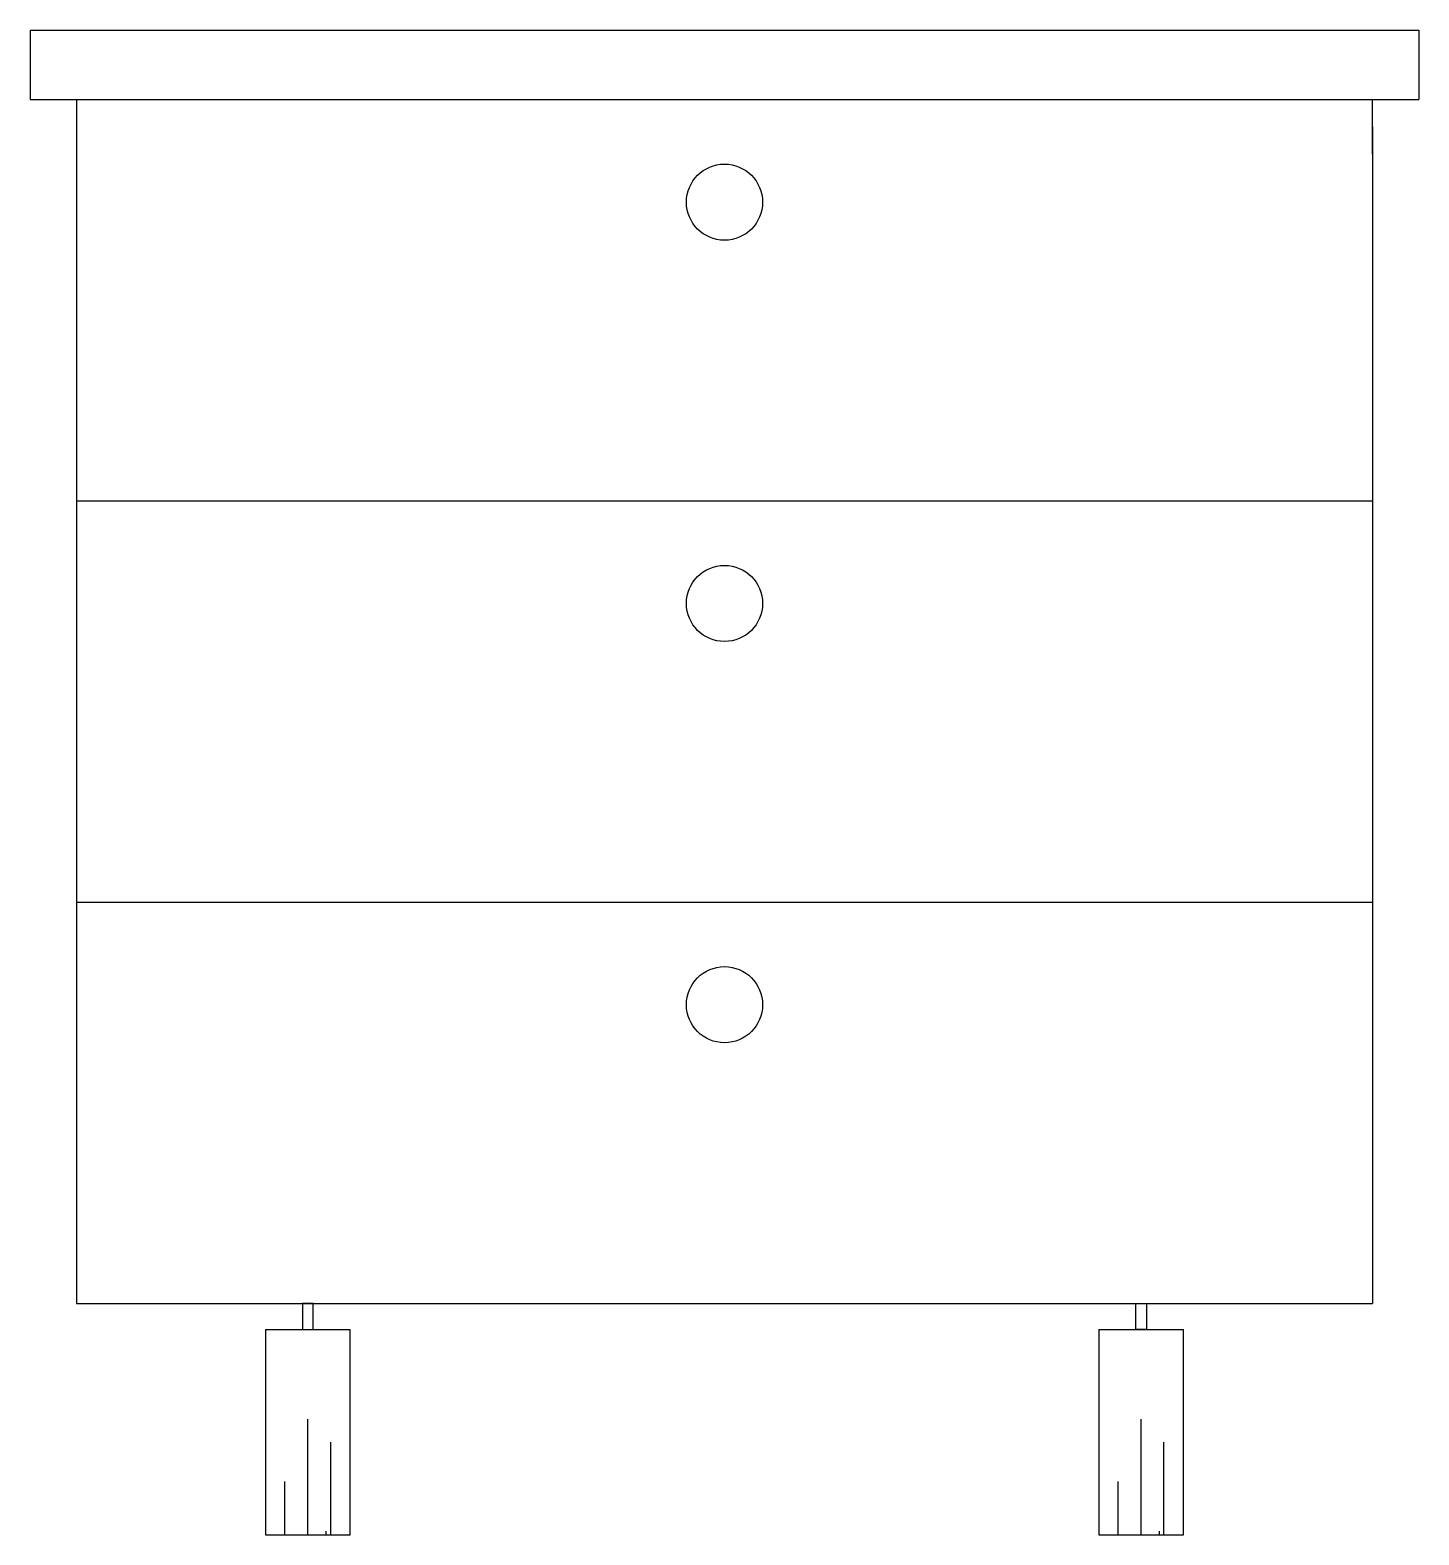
# Model space of a CAD drawing. Header units: millimetres. Extents: x -784.338 to -783.738, y 2632.343 to 2632.993.
import ezdxf

# ---------------------------------------------------------------- set-up
doc = ezdxf.new("R2010")
doc.units = ezdxf.units.MM
doc.header["$LTSCALE"] = 10
doc.layers.add('Móveis_diversos', color=2, linetype='Continuous')

msp = doc.modelspace()

# ---------------------------------------------------------------- linework, layer by layer
at = {"layer": 'Móveis_diversos'}
for p, q in [((-784.33792, 2632.99291), (-783.73792, 2632.99291)), ((-784.33792, 2632.99291), (-784.33792, 2632.96291)), ((-783.73792, 2632.99291), (-783.73792, 2632.96291)), ((-784.33792, 2632.96291), (-783.73792, 2632.96291)), ((-784.31792, 2632.96291), (-784.31792, 2632.44291)), ((-783.75792, 2632.93935), (-783.75792, 2632.96291)), ((-783.75792, 2632.95113), (-783.75792, 2632.44291)), ((-784.31792, 2632.78957), (-783.75792, 2632.78957)), ((-784.31792, 2632.61623), (-783.75792, 2632.61623)), ((-784.31792, 2632.44291), (-783.75792, 2632.44291)), ((-784.23625, 2632.43164), (-784.23625, 2632.34291)), ((-784.23625, 2632.43164), (-784.19959, 2632.43164)), ((-784.19959, 2632.34291), (-784.19959, 2632.43164)), ((-783.87625, 2632.43164), (-783.83959, 2632.43164)), ((-783.87625, 2632.43164), (-783.87625, 2632.34291)), ((-783.83959, 2632.34291), (-783.83959, 2632.43164)), ((-784.23625, 2632.34291), (-784.19959, 2632.34291)), ((-783.87625, 2632.34291), (-783.83959, 2632.34291))]:
    msp.add_line(p, q, dxfattribs=at)
at = {"layer": 'Móveis_diversos', "color": 1}
for p, q in [((-784.21792, 2632.34291), (-784.21792, 2632.39291)), ((-783.85792, 2632.34291), (-783.85792, 2632.39291)), ((-784.20805, 2632.34291), (-784.20805, 2632.38291)), ((-783.84805, 2632.34291), (-783.84805, 2632.38291)), ((-784.2278, 2632.34291), (-784.2278, 2632.36604)), ((-783.8678, 2632.34291), (-783.8678, 2632.36604)), ((-784.20996, 2632.34291), (-784.20996, 2632.34447)), ((-783.84996, 2632.34291), (-783.84996, 2632.34447))]:
    msp.add_line(p, q, dxfattribs=at)
at = {"layer": 'Móveis_diversos'}
for points in [[(-784.22027, 2632.43164), (-784.21558, 2632.43164), (-784.21558, 2632.44291), (-784.22027, 2632.44291)], [(-783.85558, 2632.43164), (-783.86027, 2632.43164), (-783.86027, 2632.44291), (-783.85558, 2632.44291)]]:
    msp.add_lwpolyline(points, close=True, dxfattribs=at)
for centre in [(-784.03792, 2632.91859), (-784.03792, 2632.74525), (-784.03792, 2632.57193)]:
    msp.add_circle(centre, 0.01644, dxfattribs=at)

doc.saveas('drawing.dxf')
